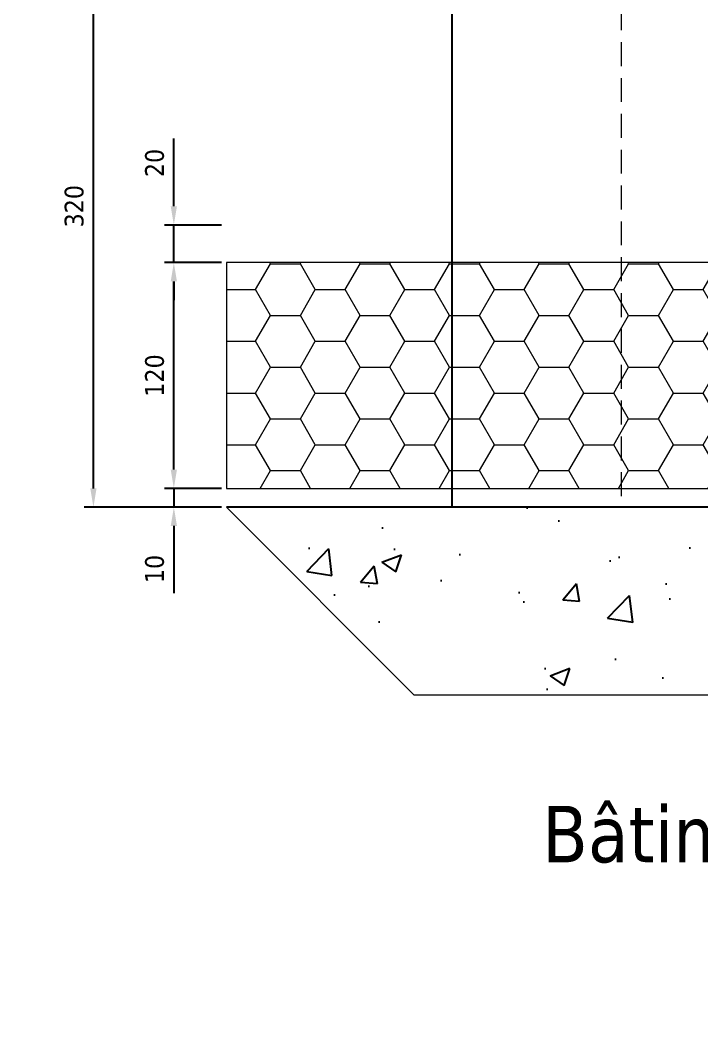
# Model space of a CAD drawing. Header units: millimetres. Extents: x -20000 to 230000, y -17405 to 25402.
# Drawn here: x 174518 to 174880, y -5254 to -4717 of the extents above; entities that cross this region are included whole.
import ezdxf

# ---------------------------------------------------------------- set-up
doc = ezdxf.new("R2010")
doc.units = ezdxf.units.MM
doc.header["$PDMODE"] = 35
doc.header["$PDSIZE"] = 0.5
doc.linetypes.add('CACHE', pattern=[9.524999999999999, 6.35, -3.175])
doc.layers.get('0').update_dxf_attribs({"lineweight": 13})
doc.layers.get('Defpoints').update_dxf_attribs({"true_color": 0xc2a584})
doc.layers.add('0 - Invisible', color=43, linetype='Continuous', lineweight=0, plot=False)
for name, color, linetype, lineweight in [('1 - BETON', 251, 'Continuous', 25), ('1 - Cotation', 32, 'Continuous', 13), ('1 - INTERROMPU', 253, 'CACHE', 13), ('1 - Isolant', 132, 'Continuous', 13)]:
    doc.layers.add(name, color=color, linetype=linetype, lineweight=lineweight)
doc.styles.add('Texte Poralu', font='tahomabd.ttf')
doc.dimstyles.new('30 - 1000', dxfattribs={"dimtxt": 10, "dimasz": 10, "dimexe": 5, "dimexo": 2.5, "dimgap": 5, "dimtad": 1, "dimdec": 1, "dimtxsty": 'Texte Poralu', "dimcen": 5, "dimazin": 0, "dimtfac": 1, "dimtdec": 1, "dimtmove": 0, "dimatfit": 3, "dimfxl": 1, "dimarcsym": 0})

# ---------------------------------------------------------------- blocks, each defined once
blk = doc.blocks.new('*D1061')
at = {"layer": 'Defpoints', "color": 0, "lineweight": -2, "transparency": 16777216}
blk.add_line((174840.0000000001, -3795.668358777184), (174875.9922766959, -3795.668358777184), dxfattribs=at)
at = {"layer": 'Defpoints', "color": 0, "transparency": 16777216}
for p in [(174837.5000000001, -3795.668358777184), (174837.5000000002, -3795.668358777184), (169999.9999999997, -6005.668358777198)]:
    blk.add_point(p, dxfattribs=at)
at = {"layer": 'Defpoints', "color": 0, "transparency": 16777216, "insert": (174859.2461383481, -3785.463523317144), "char_height": 10, "attachment_point": 5, "style": 'Texte Poralu'}
blk.add_mtext('2210', dxfattribs=at)
blk = doc.blocks.new('*D1062')
at = {"layer": 'Defpoints', "color": 0, "lineweight": -2, "transparency": 16777216}
blk.add_line((175120.0000000001, -3615.668358777184), (175155.9922766959, -3615.668358777184), dxfattribs=at)
at = {"layer": 'Defpoints', "color": 0, "transparency": 16777216}
for p in [(175117.5000000001, -3615.668358777184), (175117.5000000002, -3615.668358777184), (169999.9999999997, -6005.668358777198)]:
    blk.add_point(p, dxfattribs=at)
at = {"layer": 'Defpoints', "color": 0, "transparency": 16777216, "insert": (175139.2461383481, -3605.460165358783), "char_height": 10, "attachment_point": 5, "style": 'Texte Poralu'}
blk.add_mtext('2390', dxfattribs=at)
blk = doc.blocks.new('*D1063')
at = {"layer": 'Defpoints', "color": 0, "lineweight": -2, "transparency": 16777216}
blk.add_line((175420.0000000001, -3505.6683587772), (175455.9922766959, -3505.6683587772), dxfattribs=at)
at = {"layer": 'Defpoints', "color": 0, "transparency": 16777216}
for p in [(175417.5000000001, -3505.6683587772), (175417.5000000001, -3505.6683587772), (170000, -6005.668358777197)]:
    blk.add_point(p, dxfattribs=at)
at = {"layer": 'Defpoints', "color": 0, "transparency": 16777216, "insert": (175439.246138348, -3495.463523317159), "char_height": 10, "attachment_point": 5, "style": 'Texte Poralu'}
blk.add_mtext('2500', dxfattribs=at)
blk = doc.blocks.new('*D1064')
at = {"layer": 'Defpoints', "color": 0, "lineweight": -2, "transparency": 16777216}
blk.add_line((174750.0000000001, -3805.668358777185), (174785.9922766962, -3805.668358777185), dxfattribs=at)
at = {"layer": 'Defpoints', "color": 0, "transparency": 16777216}
for p in [(174747.5000000001, -3805.668358777185), (174747.5000000005, -3805.668358777185), (169999.9999999997, -6005.668358777198)]:
    blk.add_point(p, dxfattribs=at)
at = {"layer": 'Defpoints', "color": 0, "transparency": 16777216, "insert": (174769.2461383484, -3795.463523317145), "char_height": 10, "attachment_point": 5, "style": 'Texte Poralu'}
blk.add_mtext('2200', dxfattribs=at)
blk = doc.blocks.new('*U1550')
at = {"layer": '1 - BETON'}
h = blk.add_hatch(dxfattribs=at)
h.set_pattern_fill('CONCRETE', color=256, scale=15, style=0, pattern_type=2)
h.set_pattern_definition([(49.99999999999999, (60.00000000012912, 50.00000000000007), (107.589027390113, -9.412820247389266), [11.25, -123.75]), (355, (60.00000000012912, 50.00000000000007), (-20.81270004195, 112.8288200550018), [9, -99]), (100.4514, (68.96575200012911, 49.21559900000007), (86.77640725710323, 103.415931309143), [9.5610285, -105.1713168]), (46.18420000000002, (60.00000000012912, 79.99999999999994), (160.0861572938467, -24.82785214935271), [16.87499999999969, -185.6249999999975]), (96.6356, (73.34051175012915, 77.93100394999999), (140.1994058323055, 146.1176806350663), [14.3415432, -157.75695]), (351.1842, (60.00000000012912, 79.99999999999994), (140.1992917700441, 146.1177901387987), [13.5, -148.5]), (21, (75.00000000012913, 72.50000000000006), (89.53605781776925, -60.39283359980082), [11.25, -123.75]), (326.0000000000001, (75.00000000012913, 72.50000000000006), (36.49729978823726, 108.772506757028), [9, -99]), (71.4514, (82.46133495012914, 67.46725910000005), (126.0333942872235, 48.37957450649286), [9.5610285, -105.1713168]), (37.50000000000001, (60.00000000012912, 50.00000000000007), (1.8239782975936, 49.93407807469672), [0, -97.8, 0, -100.5, 0, -99.375]), (7.499999999999999, (60.00000000012912, 50.00000000000007), (39.46043061632229, 59.16175678235403), [0, -57.3, 0, -95.55, 0, -37.875]), (327.5, (26.55000000012917, 50.00000000000007), (80.07336542586135, -3.383230760156963), [0, -37.5, 0, -117, 0, -155.25]), (317.5, (11.55000000012917, 50.00000000000007), (87.47792540135794, 15.01574734984766), [0, -48.75, 0, -77.69999999999999, 0, -110.25])])
h.paths.add_polyline_path([(380.0000000001291, -250), (280.0000000001291, -350.0000000000001), (-310, -350), (-410, -250), (-110.0000000000001, -250), (-60, 0), (0, 0), (0, -250)])
at = {"layer": '0 - Invisible'}
blk.add_lwpolyline([(380.0000000001291, -250), (280.0000000001291, -350.0000000000001), (-310, -350), (-410, -250)], dxfattribs=at)
at = {"layer": '1 - BETON'}
blk.add_lwpolyline([(380.0000000001291, -250), (0, -250), (0, 0), (-60, 0), (-110.0000000000001, -250), (-410, -250)], dxfattribs=at)
blk = doc.blocks.new('*D1564')
at = {"layer": '1 - Cotation', "color": 0, "lineweight": -2, "transparency": 16777216}
for p, q in [((174599.5743556605, -4956.267790660657), (174599.5743556605, -4946.267790660657)), ((174624.9999999999, -4966.267790660657), (174594.5743556605, -4966.267790660657)), ((174599.5743556605, -4966.267790660657), (174599.5743556605, -4976.267790660657)), ((174624.9999999999, -4976.267790660657), (174594.5743556605, -4976.267790660657)), ((174599.5743556605, -4986.267790660657), (174599.5743556605, -5021.949456208004))]:
    blk.add_line(p, q, dxfattribs=at)
at = {"layer": '1 - Cotation', "color": 0, "transparency": 16777216}
for points in [[(174597.9076889938, -4956.267790660657), (174601.2410223271, -4956.267790660657), (174599.5743556605, -4966.267790660657)], [(174597.9076889938, -4986.267790660657), (174601.2410223271, -4986.267790660657), (174599.5743556605, -4976.267790660657)]]:
    blk.add_solid(points, dxfattribs=at)
at = {"layer": 'Defpoints', "color": 0, "transparency": 16777216}
for p in [(174627.4999999999, -4966.267790660657), (174599.5743556605, -4976.267790660657), (174627.4999999999, -4976.267790660657)]:
    blk.add_point(p, dxfattribs=at)
at = {"layer": '1 - Cotation', "color": 0, "transparency": 16777216, "insert": (174589.3695202004, -5009.108623434302), "char_height": 10, "attachment_point": 5, "rotation": 90, "style": 'Texte Poralu'}
blk.add_mtext('10', dxfattribs=at)
blk = doc.blocks.new('*U1553')
at = {"layer": '1 - Isolant'}
h = blk.add_hatch(dxfattribs=at)
h.set_pattern_fill('HONEY', color=256, scale=5, style=0)
h.set_pattern_definition([(0, (-228, 19.99999999999999), (23.8125, 13.748153225), [15.875, -31.75]), (120, (-228, 19.99999999999999), (-23.81249994797095, 13.74815331511695), [15.87499999999998, -31.74999999999996]), (59.99999999999999, (-228, 19.99999999999999), (5.202904551637744e-08, 27.49630654011694), [-31.75, 15.875])])
h.paths.add_polyline_path([(-302, 120), (-302, 4.095199006293183e-14), (0, 0), (23.99999999999999, 120)])
at = {"layer": '0 - Invisible'}
blk.add_lwpolyline([(-302, 120), (-302, 4.095199006293183e-14)], dxfattribs=at)
at = {"layer": '1 - Isolant'}
blk.add_lwpolyline([(-302, 4.095199006293183e-14), (0, 0), (23.99999999999999, 120), (-302, 120)], dxfattribs=at)
blk = doc.blocks.new('*D1568')
at = {"layer": '1 - Cotation', "color": 0, "lineweight": -2, "transparency": 16777216}
for p, q in [((174624.9999999999, -4846.267790660657), (174594.5743556605, -4846.267790660657)), ((174599.5743556605, -4956.267790660657), (174599.5743556605, -4856.267790660657)), ((174624.9999999999, -4966.267790660657), (174594.5743556605, -4966.267790660657))]:
    blk.add_line(p, q, dxfattribs=at)
at = {"layer": '1 - Cotation', "color": 0, "transparency": 16777216}
for points in [[(174597.9076889938, -4856.267790660657), (174601.2410223271, -4856.267790660657), (174599.5743556605, -4846.267790660657)], [(174597.9076889938, -4956.267790660657), (174601.2410223271, -4956.267790660657), (174599.5743556605, -4966.267790660657)]]:
    blk.add_solid(points, dxfattribs=at)
at = {"layer": 'Defpoints', "color": 0, "transparency": 16777216}
for p in [(174599.5743556605, -4846.267790660657), (174627.4999999999, -4846.267790660657), (174627.4999999999, -4966.267790660657)]:
    blk.add_point(p, dxfattribs=at)
at = {"layer": '1 - Cotation', "color": 0, "transparency": 16777216, "insert": (174589.3695202004, -4906.267790660629), "char_height": 10, "attachment_point": 5, "rotation": 90, "style": 'Texte Poralu'}
blk.add_mtext('120', dxfattribs=at)
blk = doc.blocks.new('*D1565')
at = {"layer": '1 - Cotation', "color": 0, "lineweight": -2, "transparency": 16777216}
for p, q in [((174599.5743556605, -4816.267790660657), (174599.5743556605, -4780.290624777514)), ((174624.9999999999, -4826.267790660657), (174594.5743556605, -4826.267790660657)), ((174599.5743556605, -4846.267790660657), (174599.5743556605, -4826.267790660657)), ((174624.9999999999, -4846.267790660657), (174594.5743556605, -4846.267790660657)), ((174599.5743556605, -4856.267790660657), (174599.5743556605, -4866.267790660657))]:
    blk.add_line(p, q, dxfattribs=at)
at = {"layer": '1 - Cotation', "color": 0, "transparency": 16777216}
for points in [[(174597.9076889938, -4816.267790660657), (174601.2410223271, -4816.267790660657), (174599.5743556605, -4826.267790660657)], [(174597.9076889938, -4856.267790660657), (174601.2410223271, -4856.267790660657), (174599.5743556605, -4846.267790660657)]]:
    blk.add_solid(points, dxfattribs=at)
at = {"layer": 'Defpoints', "color": 0, "transparency": 16777216}
for p in [(174599.5743556605, -4826.267790660657), (174627.4999999999, -4826.267790660657), (174627.4999999999, -4846.267790660657)]:
    blk.add_point(p, dxfattribs=at)
at = {"layer": '1 - Cotation', "color": 0, "transparency": 16777216, "insert": (174589.3695202004, -4793.279207719057), "char_height": 10, "attachment_point": 5, "rotation": 90, "style": 'Texte Poralu'}
blk.add_mtext('20', dxfattribs=at)
blk = doc.blocks.new('*D1566')
at = {"layer": '1 - Cotation', "color": 0, "lineweight": -2, "transparency": 16777216}
for p, q in [((174718.0000000001, -4656.267790660675), (174551.7945641853, -4656.267790660675)), ((174556.7945641853, -4966.267790660657), (174556.7945641853, -4666.267790660675)), ((174624.9999999999, -4976.267790660657), (174551.7945641853, -4976.267790660657))]:
    blk.add_line(p, q, dxfattribs=at)
at = {"layer": '1 - Cotation', "color": 0, "transparency": 16777216}
for points in [[(174555.1278975187, -4666.267790660675), (174558.461230852, -4666.267790660675), (174556.7945641853, -4656.267790660675)], [(174555.1278975187, -4966.267790660657), (174558.461230852, -4966.267790660657), (174556.7945641853, -4976.267790660657)]]:
    blk.add_solid(points, dxfattribs=at)
at = {"layer": 'Defpoints', "color": 0, "transparency": 16777216}
for p in [(174556.7945641853, -4656.267790660675), (174720.5000000001, -4656.267790660675), (174627.4999999999, -4976.267790660657)]:
    blk.add_point(p, dxfattribs=at)
at = {"layer": '1 - Cotation', "color": 0, "transparency": 16777216, "insert": (174546.5863707669, -4816.267790660638), "char_height": 10, "attachment_point": 5, "rotation": 90, "style": 'Texte Poralu'}
blk.add_mtext('320', dxfattribs=at)

msp = doc.modelspace()

# ---------------------------------------------------------------- linework, layer by layer
at = {"layer": '1 - BETON'}
msp.add_line((174747.5000000001, -3805.668358777185), (174747.5000000001, -4976.267790660657), dxfattribs=at)
at = {"layer": '1 - INTERROMPU', "ltscale": 2}
msp.add_line((174837.5000000001, -3795.668358777184), (174837.5, -4976.267790660657), dxfattribs=at)

# ---------------------------------------------------------------- block references
for name, p in [('*U1550', (175037.4999999999, -4726.267790660657)), ('*U1553', (174929.4999999999, -4966.267790660657))]:
    msp.add_blockref(name, p)

# ---------------------------------------------------------------- texts
at = {"layer": 'Defpoints', "insert": (175276.782293277, -5135.030407460497), "char_height": 30, "attachment_point": 3, "style": 'Texte Poralu'}
msp.add_mtext_dynamic_manual_height_columns('Bâtiment B /R-4, R-3 et R-2\\Pdito S.I.E détail 4.2', width=722.913955031785, gutter_width=300, heights=[0], dxfattribs=at)

# ---------------------------------------------------------------- dimensions: what is measured, and where the dimension line sits
at = {"layer": '1 - Cotation'}
for base, p1, p2, picture, middle in [((174556.7945641853, -4656.267790660675), (174627.4999999999, -4976.267790660657), (174720.5000000001, -4656.267790660675), '*D1566', (174546.5863707669, -4816.267790660638)), ((174599.5743556605, -4826.267790660657), (174627.4999999999, -4846.267790660657), (174627.4999999999, -4826.267790660657), '*D1565', (174589.3695202004, -4793.279207719057)), ((174599.5743556605, -4846.267790660657), (174627.4999999999, -4966.267790660657), (174627.4999999999, -4846.267790660657), '*D1568', (174589.3695202004, -4906.267790660629)), ((174599.5743556605, -4976.267790660657), (174627.4999999999, -4966.267790660657), (174627.4999999999, -4976.267790660657), '*D1564', (174589.3695202004, -5009.108623434302))]:
    dim = msp.add_linear_dim(base=base, p1=p1, p2=p2, angle=90, dimstyle='30 - 1000', dxfattribs=at)
    dim.commit()
    dim.dimension.update_dxf_attribs({"geometry": picture, "text_midpoint": middle})
at = {"layer": 'Defpoints'}
for feature_location, offset, origin, picture, middle in [((175417.5000000001, -3505.6683587772), (0, 0), (170000, -6005.668358777197), '*D1063', (175439.246138348, -3495.463523317159)), ((175117.5000000001, -3615.668358777184), (1.1641532182693481e-10, 0), (169999.9999999997, -6005.668358777198), '*D1062', (175139.2461383481, -3605.460165358783)), ((174837.5000000001, -3795.668358777184), (1.1641532182693481e-10, 0), (169999.9999999997, -6005.668358777198), '*D1061', (174859.2461383481, -3785.463523317144)), ((174747.5000000001, -3805.668358777185), (4.0745362639427185e-10, 0), (169999.9999999997, -6005.668358777198), '*D1064', (174769.2461383484, -3795.463523317145))]:
    dim = msp.add_ordinate_dim(feature_location=feature_location, offset=offset, dtype=0, origin=origin, dimstyle='30 - 1000', dxfattribs=at)
    dim.commit()
    dim.dimension.update_dxf_attribs({"geometry": picture, "text_midpoint": middle})

doc.saveas('drawing.dxf')
